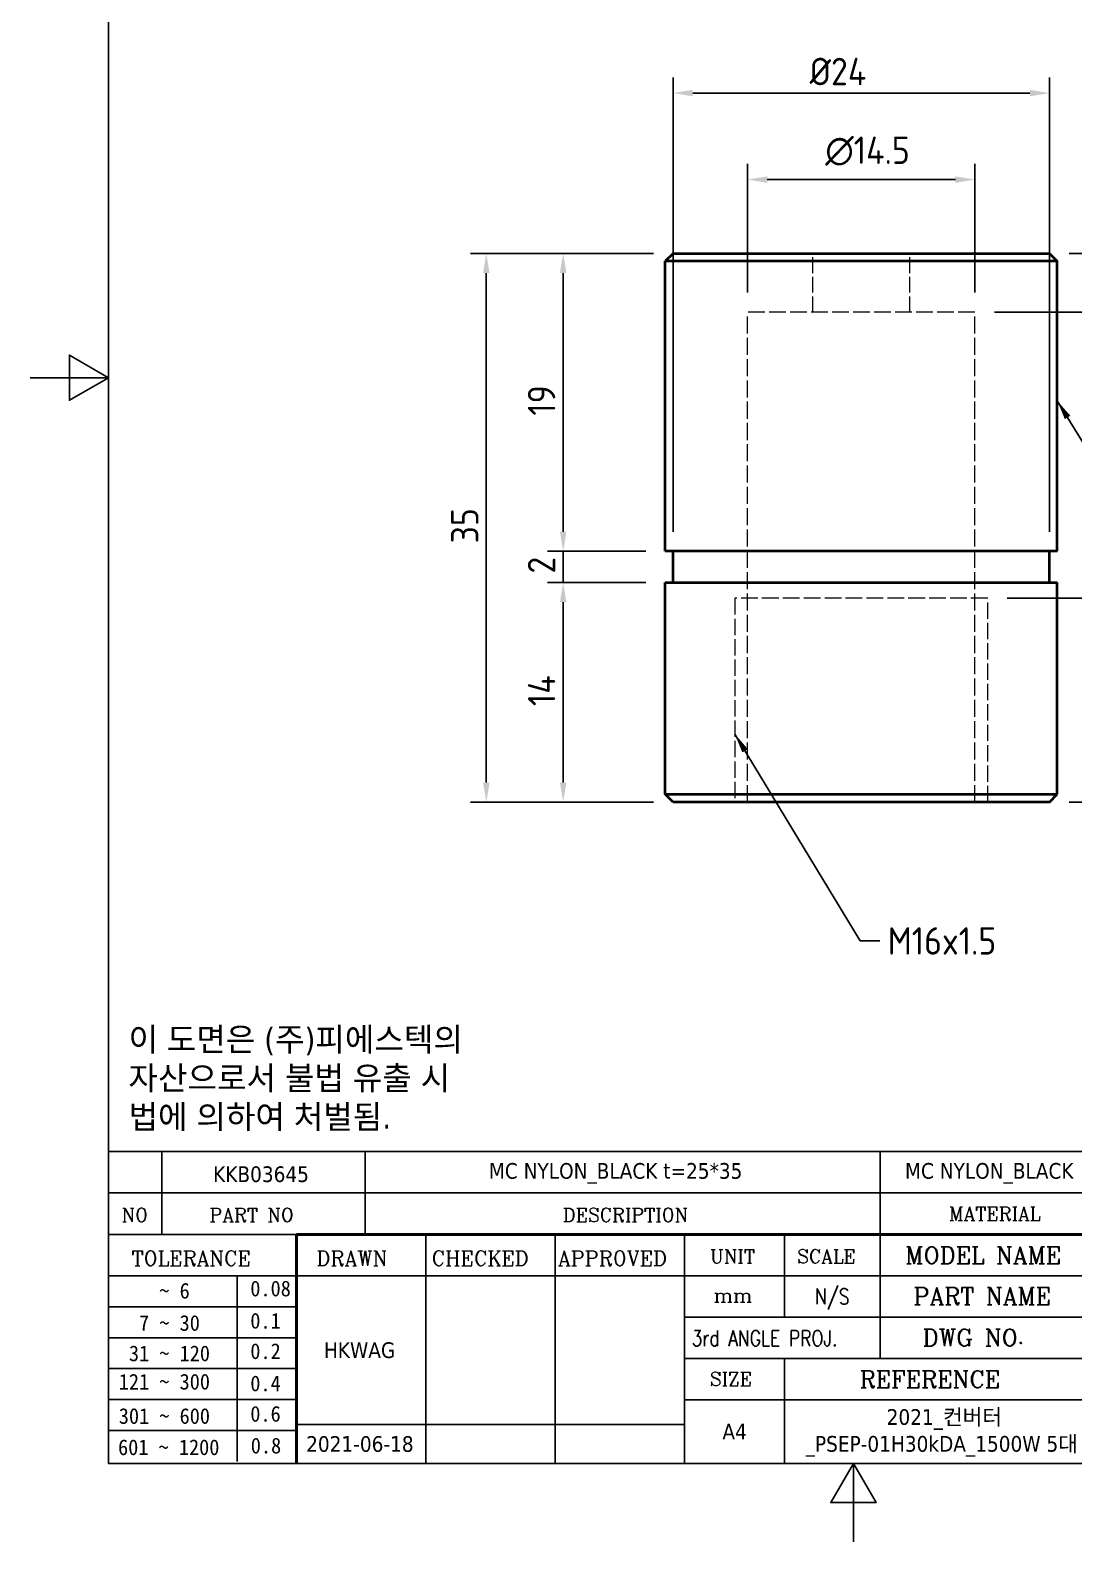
# Model space of a CAD drawing. Header units: millimetres. Extents: x 0 to 105, y 0 to 149.
# Drawn here: x 0 to 66.6, y 0 to 96.4 of the extents above; entities that cross this region are included whole.
import ezdxf
from ezdxf.enums import TextEntityAlignment as Align

# ---------------------------------------------------------------- set-up
doc = ezdxf.new("R2010")
doc.units = ezdxf.units.MM
doc.header["$LTSCALE"] = 0.5
doc.linetypes.add('DASHED', pattern=[0.2067, 0.1654, -0.0413])
doc.layers.get('0').update_dxf_attribs({"color": 3, "lineweight": 25})
for name, color, linetype, lineweight in [('가려진 것(ISO)', 2, 'DASHED', 18), ('가시적인 것(ISO)', 3, 'Continuous', 40), ('경계(ISO)', 7, 'Continuous', 25), ('기호(ISO)', 5, 'Continuous', 25), ('제목(ISO)', 5, 'Continuous', 50), ('치수(ISO)', 2, 'Continuous', 25)]:
    doc.layers.add(name, color=color, linetype=linetype, lineweight=lineweight)
doc.styles.add('HAN_291', font='')
doc.styles.add('RC_284', font='ROMANC.shx')
doc.styles.add('RC_287', font='ROMANC.shx')
doc.styles.add('RC_292', font='ROMANC.shx')
doc.styles.add('문자 텍스트_PSTEK_POSCO', font='isocp.shx')
doc.styles.add('치수 텍스트_PSTEK_POSCO', font='isocp.shx')
doc.styles.add('텍스트 스타일198', font='tahoma.ttf')
doc.styles.add('텍스트 스타일333', font='ROMANC.shx', dxfattribs={"width": 0.800000011920929})
doc.styles.get('HAN_291').set_extended_font_data('GulimChe')
doc.dimstyles.new('치수_PSTEK_POSCO', dxfattribs={"dimscale": 0.5, "dimtxt": 3.5, "dimasz": 2.5, "dimexe": 2, "dimexo": 2.5, "dimgap": 1, "dimtad": 1, "dimrnd": 1e-08, "dimdsep": 46, "dimtxsty": '치수 텍스트_PSTEK_POSCO', "dimcen": 0.09, "dimdle": 10, "dimclrd": 7, "dimclre": 7, "dimclrt": 2, "dimadec": 1, "dimazin": 2, "dimtfac": 1, "dimtmove": 0, "dimatfit": 3, "dimfxl": 0, "dimtolj": 1, "dimlwd": -1, "dimlwe": -1, "dimarcsym": 0})
doc.dimstyles.new('치수_PSTEK_POSCO$7', dxfattribs={"dimscale": 0.5, "dimtxt": 3.5, "dimasz": 2.5, "dimexe": 2, "dimexo": 2.5, "dimgap": 1, "dimtad": 1, "dimrnd": 1e-08, "dimdsep": 46, "dimtxsty": '치수 텍스트_PSTEK_POSCO', "dimcen": 0.09, "dimdle": 10, "dimclrd": 7, "dimclre": 7, "dimclrt": 2, "dimadec": 1, "dimazin": 2, "dimtfac": 1, "dimtmove": 0, "dimatfit": 3, "dimfxl": 0, "dimtolj": 1, "dimlwd": -1, "dimlwe": -1, "dimarcsym": 0})

# ---------------------------------------------------------------- blocks, each defined once
blk = doc.blocks.new('경계 Default Border')
at = {"layer": '경계(ISO)', "flags": 128}
for points in [[(10, 10), (10, 287.0000076293945), (200, 287.0000076293945), (200, 10), (10, 10)], [(0, 148.5000038146973), (10, 148.5000038146973), (5, 151.3867473602295), (5, 145.6132507324219), (10, 148.5000038146973)], [(105, 0), (105, 10), (102.1132469177246, 5), (107.8867530822754, 5), (105, 10)]]:
    blk.add_lwpolyline(points, dxfattribs=at)
blk = doc.blocks.new('제목 블록 PSTEK')
at = {"color": 180}
for p, q in [((182.475792979055, 11.79100474011392), (182.4757929790549, 51.56524660363496)), ((182.4757929790549, 51.56524660363496), (372.4757929537551, 51.56524660363496)), ((189.2651435055721, 51.56524660363496), (189.2651435055722, 41.00524660363494)), ((215.2152739891528, 41.00524660363494), (215.2152739891528, 51.56524660363496)), ((280.8758854511282, 51.56524660363496), (280.8758854511282, 41.00524660363494)), ((182.475792979055, 46.2852466036349), (372.4757929537551, 46.28524660363492)), ((182.475792979055, 41.00524660363493), (206.451475290024, 41.00524660363493)), ((222.9401812389276, 11.79100474011392), (222.9401812389276, 41.00524660363494)), ((239.4288871878316, 11.79100474011392), (239.4288871878316, 41.00524660363494)), ((255.9175931367356, 11.79100474011392), (255.9175931367356, 41.00524660363494)), ((268.6918866058747, 41.00524660363494), (268.6918866058747, 30.44524660363498)), ((280.8758854511282, 41.00524660363494), (280.8758854511282, 25.16524660363502)), ((182.475792979055, 35.72524660363497), (206.451475290024, 35.72524660363497)), ((198.8621818849491, 12.02524660363491), (198.8621818849491, 35.72524660363497)), ((206.451475290024, 35.72524660363497), (372.4757929537551, 35.72524660363497)), ((182.475792979055, 31.77524660363492), (206.451475290024, 31.77524660363492)), ((255.917593136736, 30.44524660363498), (372.4757929537552, 30.44524660363501)), ((182.475792979055, 27.82524660363487), (206.451475290024, 27.82524660363487)), ((255.9175931367359, 25.16524660363502), (372.4757929537552, 25.165246603635)), ((268.6918866058744, 25.16524660363502), (268.6918866058744, 11.79100474011392)), ((182.475792979055, 23.87524660363505), (206.451475290024, 23.87524660363505)), ((182.475792979055, 19.92524660363478), (206.451475290024, 19.92524660363478)), ((255.9175931367359, 19.88524660363481), (310.0881549537553, 19.88524660363481)), ((182.475792979055, 15.97524660363496), (206.451475290024, 15.97524660363496)), ((206.451475290024, 16.74100474011396), (255.9175931367359, 16.74100474011396)), ((182.475792979055, 11.79100474011392), (372.4757929537551, 11.79100474011389))]:
    blk.add_line(p, q, dxfattribs=at)
at = {"color": 7, "lineweight": 50}
for p, q in [((206.4514752900237, 11.79100474011392), (206.4514752900237, 41.00524660363494)), ((206.451475290024, 41.00524660363494), (372.4757929537551, 41.00524660363496))]:
    blk.add_line(p, q, dxfattribs=at)
at = {"layer": '제목(ISO)', "lineweight": 18}
blk.add_line((182.475792979055, 35.72500474011393), (182.475792979055, 11.79100474011392), dxfattribs=at)
at = {"color": 2}
for s, height, style, p in [('NO', 1.742399930953979, 'RC_284', (184.135398793432, 42.62317362549192)), ('PART NO', 1.742399930953979, 'RC_284', (195.3359407378685, 42.62317362549192)), ('DESCRIPTION', 1.742399930953979, 'RC_284', (240.4025565652523, 42.62317362549192)), (' TOLERANCE', 1.899999976158142, 'RC_287', (184.0872874387979, 37.00893196870329)), ('DRAWN', 1.899999976158142, 'RC_287', (208.9766620976279, 37.00893196870329)), ('CHECKED', 1.899999976158142, 'RC_287', (223.6856844514997, 37.00893196870329)), ('APPROVED', 1.899999976158142, 'RC_287', (239.7795453577791, 37.00893196870329)), ('UNIT', 1.742399930953979, 'RC_284', (259.1652673287452, 37.34317362549218)), ('SCALE', 1.742399930953979, 'RC_284', (270.2934779252897, 37.34317362549218)), ('MODEL NAME', 2.178000062704086, 'RC_292', (284.096330289083, 37.25462520371384)), ('    ~ 6', 2.000000029802322, 'HAN_291', (183.7721304966814, 32.8176515608431)), ('0.08', 2.000000029802322, 'HAN_291', (200.5467345600617, 33.09873600004101)), ('mm', 1.742399930953979, 'RC_284', (259.6505418159997, 32.3543089683787)), ('PART NAME', 2.178000062704086, 'RC_292', (285.1416959765849, 32.03045329421792)), ('0.1', 2.000000029802322, 'HAN_291', (200.5467345600617, 28.98646558742206)), ('  7 ~ 30', 2.000000029802322, 'HAN_291', (183.7721304966814, 28.70538114822415)), (' DWG NO.', 2.178000062704086, 'RC_292', (284.8124284083233, 26.75045329421772)), ('0.2', 2.000000029802322, 'HAN_291', (200.5467345600617, 25.10736625836028)), (' 31 ~ 120', 2.000000029802322, 'HAN_291', (183.7721304966814, 24.82628181916237)), ('121 ~ 300', 2.000000029802322, 'HAN_291', (183.7721304966814, 21.21401206133254)), ('SIZE', 1.742399930953979, 'RC_284', (259.1652673287452, 21.69497768947366)), ('REFERENCE', 2.178000062704086, 'RC_292', (278.2741065029841, 21.43214925458022)), ('0.4', 2.000000029802322, 'HAN_291', (200.5467345600617, 20.99509650053045)), ('301 ~ 600', 2.000000029802322, 'HAN_291', (183.7721304966814, 16.83491273227077)), ('0.6', 2.000000029802322, 'HAN_291', (200.5467345600617, 17.11599717146868)), ('601 ~ 1200', 2.000000029802322, 'HAN_291', (183.6802025156883, 12.84759660881125)), ('0.8', 2.000000029802322, 'HAN_291', (200.6097246063884, 13.05732192299702))]:
    blk.add_text(s, height=height, dxfattribs=dict(at, style=style)).set_placement(p)
at = {"color": 2, "style": 'RC_284'}
blk.add_text('MATERIAL', height=1.742399930953979, dxfattribs=at).set_placement((295.4820202024417, 43.64524660363492), align=Align.MIDDLE_CENTER)
at = {"color": 7, "style": '텍스트 스타일333', "width": 0.7999999523162842}
blk.add_text('N/S', height=2.000000029802322, dxfattribs=at).set_placement((274.7838860285014, 33.08524660363496), align=Align.MIDDLE_CENTER)
at = {"color": 2, "style": '텍스트 스타일333', "width": 0.7999999523162842}
blk.add_text('3rd ANGLE PROJ.', height=2.000000029802322, dxfattribs=at).set_placement((256.8430306642954, 26.76148381654429))
at = {"layer": '제목(ISO)', "color": 7, "style": '텍스트 스타일198'}
for tag, p in [('설명_001', (230.9778956095969, 48.10311672973455)), ('재질_001', (284.0522014357243, 48.10590475655847)), ('질량\\P3;_001', (350.3046145979153, 48.1643332325385)), ('부품_번호_001', (195.8064908440141, 47.68004260673702)), ("3._Q'TY_001", (312.7051684940307, 47.92188863680521)), ('4._COLOR_001', (323.60329424837, 47.92524659519482)), ('1._MODEL_NAME_001', (326.2265096999781, 37.52172745615292)), ('제목_001', (337.2223155862142, 32.12933155161866)), ('부품_번호_001', (334.465731097246, 26.8052465951949)), ('설계자_001', (209.9396160013646, 25.23446884679021)), ('프로젝트_001', (281.7143245048521, 16.70626985185461)), ('작성_날짜_001', (207.6662781715662, 13.26600473167383)), ('시트_크기_001', (260.7634369704525, 14.8381256569732)), ('프로젝트_002', (271.3899446543797, 13.2823906132031))]:
    blk.add_attdef(tag, p, '', height=2.000000029802322, dxfattribs=at)
for tag, p in [('점검자', (231.1845342133799, 26.23312567187446)), ('엔지니어링_승인자', (247.673240162284, 26.23312567187446)), ('점검_날짜', (231.1845342133799, 14.26600474011394)), ('엔지니어링_승인_날짜', (247.6732401622839, 14.26600474011394))]:
    blk.add_attdef(tag, text='', height=2.000000029802322, dxfattribs=at).set_placement(p, align=Align.MIDDLE_CENTER)
blk = doc.blocks.new('*D21')
at = {"layer": 'Defpoints', "color": 0, "transparency": 16777216}
for p in [(33.98799564395338, 82.17633300172383), (41.00206725759972, 82.17633300172383), (40.50206725759972, 63.17633300172383)]:
    blk.add_point(p, dxfattribs=at)
at = {"layer": '치수(ISO)', "color": 7, "transparency": 16777216}
for p, q in [((39.75206725759972, 82.17633300172383), (32.98799564395338, 82.17633300172383)), ((33.98799564395337, 64.42633300172382), (33.98799564395338, 80.92633300172383)), ((39.25206725759972, 63.17633300172383), (32.98799564395337, 63.17633300172383))]:
    blk.add_line(p, q, dxfattribs=at)
for points in [[(33.77966231062004, 80.92633300172383), (34.19632897728671, 80.92633300172383), (33.98799564395338, 82.17633300172383)], [(33.77966231062003, 64.42633300172382), (34.1963289772867, 64.42633300172382), (33.98799564395337, 63.17633300172383)]]:
    blk.add_solid(points, dxfattribs=at)
at = {"layer": '치수(ISO)', "color": 2, "transparency": 16777216, "insert": (32.61299564395336, 71.8261887075973), "char_height": 1.75, "attachment_point": 4, "rotation": 90, "style": '치수 텍스트_PSTEK_POSCO'}
blk.add_mtext('\\A1;19', dxfattribs=at)
blk = doc.blocks.new('*D22')
at = {"layer": 'Defpoints', "color": 0, "transparency": 16777216}
for p in [(33.98799564395337, 63.17633300172383), (40.50206725759972, 63.17633300172383), (40.50206725759972, 61.17633300172385)]:
    blk.add_point(p, dxfattribs=at)
at = {"layer": '치수(ISO)', "color": 7, "transparency": 16777216}
for p, q in [((33.98799564395337, 64.42633300172382), (33.98799564395337, 65.67633300172382)), ((39.25206725759972, 63.17633300172383), (32.98799564395337, 63.17633300172383)), ((33.98799564395337, 61.17633300172385), (33.98799564395337, 63.17633300172383)), ((39.25206725759972, 61.17633300172385), (32.98799564395337, 61.17633300172385)), ((33.98799564395337, 59.92633300172385), (33.98799564395337, 58.67633300172385))]:
    blk.add_line(p, q, dxfattribs=at)
for points in [[(33.77966231062003, 64.42633300172382), (34.1963289772867, 64.42633300172382), (33.98799564395337, 63.17633300172383)], [(33.77966231062003, 59.92633300172385), (34.1963289772867, 59.92633300172385), (33.98799564395337, 61.17633300172385)]]:
    blk.add_solid(points, dxfattribs=at)
at = {"layer": '치수(ISO)', "color": 2, "transparency": 16777216, "insert": (32.61282339985888, 61.75156184030652), "char_height": 1.75, "attachment_point": 4, "rotation": 90, "style": '치수 텍스트_PSTEK_POSCO'}
blk.add_mtext('\\A1;2', dxfattribs=at)
blk = doc.blocks.new('*D23')
at = {"layer": 'Defpoints', "color": 0, "transparency": 16777216}
for p in [(33.98799564395338, 61.17633300172385), (40.50206725759972, 61.17633300172385), (41.00206725759972, 47.17633300172384)]:
    blk.add_point(p, dxfattribs=at)
at = {"layer": '치수(ISO)', "color": 7, "transparency": 16777216}
for p, q in [((39.25206725759972, 61.17633300172385), (32.98799564395338, 61.17633300172385)), ((33.98799564395338, 48.42633300172384), (33.98799564395338, 59.92633300172385)), ((39.75206725759972, 47.17633300172384), (32.98799564395338, 47.17633300172384))]:
    blk.add_line(p, q, dxfattribs=at)
for points in [[(33.77966231062005, 59.92633300172385), (34.19632897728672, 59.92633300172385), (33.98799564395338, 61.17633300172385)], [(33.77966231062005, 48.42633300172384), (34.19632897728672, 48.42633300172384), (33.98799564395338, 47.17633300172384)]]:
    blk.add_solid(points, dxfattribs=at)
at = {"layer": '치수(ISO)', "color": 2, "transparency": 16777216, "insert": (32.61299564395337, 53.30133300172384), "char_height": 1.75, "attachment_point": 4, "rotation": 90, "style": '치수 텍스트_PSTEK_POSCO'}
blk.add_mtext('\\A1;14', dxfattribs=at)
blk = doc.blocks.new('*D24')
at = {"layer": 'Defpoints', "color": 0, "transparency": 16777216}
for p in [(29.08541154435783, 82.17633300172385), (41.00206725759972, 82.17633300172383), (41.00206725759972, 47.17633300172384)]:
    blk.add_point(p, dxfattribs=at)
at = {"layer": '치수(ISO)', "color": 7, "transparency": 16777216}
for p, q in [((39.75206725759972, 82.17633300172383), (28.08541154435783, 82.17633300172385)), ((29.08541154435782, 48.42633300172384), (29.08541154435783, 80.92633300172385)), ((39.75206725759972, 47.17633300172384), (28.08541154435782, 47.17633300172384))]:
    blk.add_line(p, q, dxfattribs=at)
for points in [[(28.87707821102449, 80.92633300172385), (29.29374487769116, 80.92633300172385), (29.08541154435783, 82.17633300172385)], [(28.87707821102449, 48.42633300172384), (29.29374487769115, 48.42633300172384), (29.08541154435782, 47.17633300172384)]]:
    blk.add_solid(points, dxfattribs=at)
at = {"layer": '치수(ISO)', "color": 2, "transparency": 16777216, "insert": (27.71041154435781, 63.67758931501618), "char_height": 1.75, "attachment_point": 4, "rotation": 90, "style": '치수 텍스트_PSTEK_POSCO'}
blk.add_mtext('\\A1;35', dxfattribs=at)
blk = doc.blocks.new('*D25')
at = {"layer": 'Defpoints', "color": 0, "transparency": 16777216}
for p in [(60.25206725759972, 86.88363049667622), (45.75206725759973, 78.42633300172383), (60.25206725759972, 78.42633300172383)]:
    blk.add_point(p, dxfattribs=at)
at = {"layer": '치수(ISO)', "color": 7, "transparency": 16777216}
for p, q in [((45.75206725759973, 79.67633300172383), (45.75206725759973, 87.88363049667622)), ((60.25206725759972, 79.67633300172383), (60.25206725759972, 87.88363049667622)), ((47.00206725759973, 86.88363049667622), (59.00206725759972, 86.88363049667622))]:
    blk.add_line(p, q, dxfattribs=at)
for points in [[(47.00206725759973, 87.09196383000955), (47.00206725759973, 86.67529716334289), (45.75206725759973, 86.88363049667622)], [(59.00206725759972, 87.09196383000955), (59.00206725759972, 86.67529716334289), (60.25206725759972, 86.88363049667622)]]:
    blk.add_solid(points, dxfattribs=at)
at = {"layer": '치수(ISO)', "color": 2, "transparency": 16777216, "insert": (50.70679747355508, 88.70015477322976), "char_height": 1.75, "attachment_point": 4, "style": '치수 텍스트_PSTEK_POSCO'}
blk.add_mtext('\\A1;\\fAIGDT|b0|i0;\\H1.7500;\\ln\\fisocp|b0|i0;\\H1.7500;14.5', dxfattribs=at)
blk = doc.blocks.new('*D26')
at = {"layer": 'Defpoints', "color": 0, "transparency": 16777216}
for p in [(65.00206725759972, 92.40251998783049), (41.00206725759972, 63.17633300172383), (65.00206725759972, 63.17633300172383)]:
    blk.add_point(p, dxfattribs=at)
at = {"layer": '치수(ISO)', "color": 7, "transparency": 16777216}
for p, q in [((41.00206725759972, 64.42633300172383), (41.00206725759972, 93.40251998783049)), ((65.00206725759972, 64.42633300172383), (65.00206725759972, 93.40251998783049)), ((42.25206725759972, 92.40251998783049), (63.75206725759972, 92.40251998783049))]:
    blk.add_line(p, q, dxfattribs=at)
for points in [[(42.25206725759972, 92.61085332116382), (42.25206725759972, 92.19418665449716), (41.00206725759972, 92.40251998783049)], [(63.75206725759972, 92.61085332116382), (63.75206725759972, 92.19418665449716), (65.00206725759972, 92.40251998783049)]]:
    blk.add_solid(points, dxfattribs=at)
at = {"layer": '치수(ISO)', "color": 2, "transparency": 16777216, "insert": (49.70831725759972, 93.77769223192497), "char_height": 1.75, "attachment_point": 4, "style": '치수 텍스트_PSTEK_POSCO'}
blk.add_mtext('\\A1;Ø24', dxfattribs=at)
blk = doc.blocks.new('*D27')
at = {"layer": 'Defpoints', "color": 0, "transparency": 16777216}
for p in [(61.06406725759973, 60.17633300172383), (71.51218435049124, 60.17633300172383), (65.00206725759972, 47.17633300172384)]:
    blk.add_point(p, dxfattribs=at)
at = {"layer": '치수(ISO)', "color": 7, "transparency": 16777216}
for p, q in [((62.31406725759973, 60.17633300172383), (72.51218435049124, 60.17633300172383)), ((71.51218435049124, 48.42633300172384), (71.51218435049124, 58.92633300172383)), ((66.25206725759972, 47.17633300172384), (72.51218435049124, 47.17633300172384))]:
    blk.add_line(p, q, dxfattribs=at)
for points in [[(71.30385101715791, 58.92633300172383), (71.72051768382457, 58.92633300172383), (71.51218435049124, 60.17633300172383)], [(71.30385101715791, 48.42633300172384), (71.72051768382457, 48.42633300172384), (71.51218435049124, 47.17633300172384)]]:
    blk.add_solid(points, dxfattribs=at)
at = {"layer": '치수(ISO)', "color": 2, "transparency": 16777216, "insert": (70.13718435049122, 52.85258931501619), "char_height": 1.75, "attachment_point": 4, "rotation": 90, "style": '치수 텍스트_PSTEK_POSCO'}
blk.add_mtext('\\A1;13', dxfattribs=at)
blk = doc.blocks.new('*D28')
at = {"layer": 'Defpoints', "color": 0, "transparency": 16777216}
for p in [(65.00206725759972, 82.17633300172383), (70.64202660239502, 82.17633300172383), (60.25206725759972, 78.42633300172383)]:
    blk.add_point(p, dxfattribs=at)
at = {"layer": '치수(ISO)', "color": 7, "transparency": 16777216}
for p, q in [((70.64202660239502, 82.17633300172383), (70.64202660239502, 89.2709351205952)), ((66.25206725759972, 82.17633300172383), (71.64202660239502, 82.17633300172383)), ((70.64202660239502, 79.67633300172383), (70.64202660239502, 80.92633300172383)), ((61.50206725759972, 78.42633300172383), (71.64202660239502, 78.42633300172383))]:
    blk.add_line(p, q, dxfattribs=at)
for points in [[(70.43369326906169, 80.92633300172383), (70.85035993572835, 80.92633300172383), (70.64202660239502, 82.17633300172383)], [(70.43369326906169, 79.67633300172383), (70.85035993572835, 79.67633300172383), (70.64202660239502, 78.42633300172383)]]:
    blk.add_solid(points, dxfattribs=at)
at = {"layer": '치수(ISO)', "color": 2, "transparency": 16777216, "insert": (69.267026602395, 85.02344774717992), "char_height": 1.75, "attachment_point": 4, "rotation": 90, "style": '치수 텍스트_PSTEK_POSCO'}
blk.add_mtext('\\A1;3.75', dxfattribs=at)

msp = doc.modelspace()

# ---------------------------------------------------------------- linework, layer by layer
at = {"layer": '가려진 것(ISO)', "ltscale": 12.09482383728027}
for p, q in [((49.90206725759973, 78.42633300172383), (49.90206725759973, 82.17633300172383)), ((56.10206725759973, 78.42633300172383), (56.10206725759973, 82.17633300172383))]:
    msp.add_line(p, q, dxfattribs=at)
at = {"layer": '가려진 것(ISO)', "ltscale": 12.96368503570557}
msp.add_line((60.25206725759973, 78.42633300172383), (45.75206725759973, 78.42633300172383), dxfattribs=at)
at = {"layer": '가려진 것(ISO)', "ltscale": 13.14654731750488}
for p, q in [((45.75206725759973, 47.17633300172384), (45.75206725759973, 78.42633300172383)), ((60.25206725759972, 47.17633300172384), (60.25206725759973, 78.42633300172383))]:
    msp.add_line(p, q, dxfattribs=at)
at = {"layer": '가려진 것(ISO)', "ltscale": 12.57861614227295}
for p, q in [((44.94006725759973, 60.17633300172384), (44.94006725759972, 47.17633300172384)), ((61.06406725759973, 47.17633300172384), (61.06406725759973, 60.17633300172384))]:
    msp.add_line(p, q, dxfattribs=at)
at = {"layer": '가려진 것(ISO)', "ltscale": 12.89818477630615}
msp.add_line((61.06406725759973, 60.17633300172384), (44.94006725759972, 60.17633300172384), dxfattribs=at)
at = {"layer": '가시적인 것(ISO)'}
for p, q in [((41.00206725759973, 82.17633300172383), (40.50206725759972, 81.67633300172383)), ((41.00206725759972, 82.17633300172383), (65.00206725759972, 82.17633300172383)), ((65.00206725759973, 82.17633300172383), (65.50206725759972, 81.67633300172383)), ((65.50206725759973, 81.67633300172383), (40.50206725759973, 81.67633300172383)), ((40.50206725759972, 63.17633300172385), (40.50206725759972, 81.67633300172383)), ((65.50206725759972, 63.17633300172383), (65.50206725759972, 81.67633300172383)), ((65.50206725759972, 63.17633300172383), (40.50206725759972, 63.17633300172383)), ((41.00206725759973, 61.17633300172385), (41.00206725759973, 63.17633300172385)), ((65.00206725759972, 61.17633300172385), (65.00206725759972, 63.17633300172383)), ((40.50206725759972, 61.17633300172385), (65.50206725759972, 61.17633300172385)), ((40.50206725759972, 47.67633300172384), (40.50206725759972, 61.17633300172385)), ((65.50206725759972, 47.67633300172384), (65.50206725759972, 61.17633300172385)), ((40.50206725759972, 47.67633300172384), (65.50206725759972, 47.67633300172384)), ((41.00206725759972, 47.17633300172384), (40.50206725759972, 47.67633300172384)), ((65.00206725759972, 47.17633300172384), (65.50206725759972, 47.67633300172384)), ((65.00206725759972, 47.17633300172384), (41.00206725759972, 47.17633300172384))]:
    msp.add_line(p, q, dxfattribs=at)

# ---------------------------------------------------------------- block references
at = {"xscale": 0.5, "yscale": 0.5, "zscale": 0.5}
msp.add_blockref('경계 Default Border', (0, 0), dxfattribs=at)
ref = msp.add_blockref('제목 블록 PSTEK', (-86.23789647687758, -0.8955023700569475), dxfattribs=dict(xscale=0.5, yscale=0.5, zscale=0.5))
ref.add_attrib('설계자_001', 'HKWAG', (18.7319115238047, 11.72173205333816), dxfattribs={"layer": '제목(ISO)', "color": 7, "height": 1.000000014901161, "style": '텍스트 스타일198'})
ref.add_attrib('프로젝트_001', '2021_컨버터', (54.61926577554848, 7.457632555870358), dxfattribs={"layer": '제목(ISO)', "color": 7, "height": 1.000000014901161, "style": '텍스트 스타일198'})
ref.add_attrib('시트_크기_001', 'A4', (44.14382200834862, 6.523560458429655), dxfattribs={"layer": '제목(ISO)', "color": 7, "height": 1.000000014901161, "style": '텍스트 스타일198'})
ref.add_attrib('작성_날짜_001', '2021-06-18', (17.59524260890552, 5.737499995779968), dxfattribs={"layer": '제목(ISO)', "color": 7, "height": 1.000000014901161, "style": '텍스트 스타일198'})
ref.add_attrib('재질_001', 'MC NYLON_BLACK', (55.78820424098459, 23.15745000822229), dxfattribs={"layer": '제목(ISO)', "color": 7, "height": 1.000000014901161, "style": '텍스트 스타일198'})
ref.add_attrib('설명_001', 'MC NYLON_BLACK t=25*35', (29.25105132792089, 23.15605599481033), dxfattribs={"layer": '제목(ISO)', "color": 7, "height": 1.000000014901161, "style": '텍스트 스타일198'})
ref.add_attrib('부품_번호_001', 'KKB03645', (11.66534894512946, 22.94451893331156), dxfattribs={"layer": '제목(ISO)', "color": 7, "height": 1.000000014901161, "style": '텍스트 스타일198'})
ref.add_attrib('프로젝트_002', '_PSEP-01H30kDA_1500W 5대', (49.45707585031229, 5.745692936544605), dxfattribs={"layer": '제목(ISO)', "color": 7, "height": 1.000000014901161, "style": '텍스트 스타일198'})

# ---------------------------------------------------------------- texts
at = {"layer": '기호(ISO)', "color": 2, "insert": (54.68676743854392, 38.3249695035849), "char_height": 1.749999970197678, "width": 8.44565851688385, "attachment_point": 4, "style": '치수 텍스트_PSTEK_POSCO'}
msp.add_mtext('{M16x1.5}', dxfattribs=at)
at = {"layer": '기호(ISO)', "color": 7, "insert": (6.267250879635098, 29.49674829713592), "char_height": 1.500000059604645, "width": 30.42038913736381, "attachment_point": 4, "line_spacing_factor": 0.9878842234611511, "style": '문자 텍스트_PSTEK_POSCO'}
msp.add_mtext('{\\fTahoma|b0|i0;\\H1.5000;이 도면은 (주)피에스텍의\\P자산으로서 불법 유출 시 \\P법에 의하여 처벌됨.}', dxfattribs=at)

# ---------------------------------------------------------------- dimensions: what is measured, and where the dimension line sits
at = {"layer": '치수(ISO)', "color": 7}
dim = msp.add_linear_dim(base=(65.00206725759972, 92.40251998783049), p1=(41.00206725759972, 63.17633300172383), p2=(65.00206725759972, 63.17633300172383), text='Ø<>', dimstyle='치수_PSTEK_POSCO', override={"dimdec": 2, "dimtp": 0, "dimtm": -0, "dimtdec": 2, "dimtofl": 0, "dimatfit": 1}, dxfattribs=at)
dim.commit()
dim.dimension.update_dxf_attribs({"geometry": '*D26', "text_midpoint": (51.50206725759972, 92.40251998783049), "dimtype": 160})
dim = msp.add_linear_dim(base=(60.25206725759972, 86.88363049667622), p1=(45.75206725759973, 78.42633300172383), p2=(60.25206725759972, 78.42633300172383), angle=180, text='\\fAIGDT|b0|i0;\\H1.7500;\\ln\\fisocp|b0|i0;\\H1.7500;<>', dimstyle='치수_PSTEK_POSCO', override={"dimdec": 2, "dimtp": 0, "dimtm": -0, "dimtdec": 2, "dimtofl": 0, "dimatfit": 1}, dxfattribs=at)
dim.commit()
dim.dimension.update_dxf_attribs({"geometry": '*D25', "text_midpoint": (53.75206725759973, 86.88363049667622), "dimtype": 160})
for base, p1, p2, override, picture, middle in [((70.64202660239502, 82.17633300172383), (60.25206725759972, 78.42633300172383), (65.00206725759972, 82.17633300172383), {"dimdec": 2, "dimtp": 0, "dimtm": -0, "dimtdec": 2, "dimtofl": 0, "dimatfit": 2}, '*D28', (70.642026602395, 86.89719143388756)), ((29.08541154435783, 82.17633300172385), (41.00206725759972, 47.17633300172384), (41.00206725759972, 82.17633300172383), {"dimdec": 2, "dimtp": 0, "dimtm": -0, "dimtdec": 2, "dimtofl": 0, "dimatfit": 1}, '*D24', (29.08541154435781, 64.67633300172383)), ((33.98799564395338, 82.17633300172383), (40.50206725759972, 63.17633300172383), (41.00206725759972, 82.17633300172383), {"dimdec": 2, "dimtp": 0, "dimtm": -0, "dimtdec": 2, "dimtofl": 0, "dimatfit": 1}, '*D21', (33.98799564395336, 72.67633300172383)), ((33.98799564395337, 63.17633300172383), (40.50206725759972, 61.17633300172385), (40.50206725759972, 63.17633300172383), {"dimdec": 2, "dimtp": 0, "dimtm": -0, "dimtdec": 2, "dimtofl": 1, "dimatfit": 1}, '*D22', (33.98799564395336, 62.17633300172385)), ((33.98799564395338, 61.17633300172385), (41.00206725759972, 47.17633300172384), (40.50206725759972, 61.17633300172385), {"dimdec": 2, "dimtp": 0, "dimtm": -0, "dimtdec": 2, "dimtofl": 0, "dimatfit": 1}, '*D23', (33.98799564395337, 54.17633300172384)), ((71.51218435049124, 60.17633300172383), (65.00206725759972, 47.17633300172384), (61.06406725759973, 60.17633300172383), {"dimdec": 2, "dimtp": 0, "dimtm": -0, "dimtdec": 2, "dimtofl": 0, "dimatfit": 1}, '*D27', (71.51218435049122, 53.67633300172383))]:
    dim = msp.add_linear_dim(base=base, p1=p1, p2=p2, angle=90, dimstyle='치수_PSTEK_POSCO', override=override, dxfattribs=at)
    dim.commit()
    dim.dimension.update_dxf_attribs({"geometry": picture, "text_midpoint": middle, "dimtype": 160})

# ---------------------------------------------------------------- leaders
at = {"layer": '기호(ISO)', "color": 7, "annotation_type": 0, "has_hookline": 1, "hookline_direction": 0}
for points, text_width in [([(65.50206725759972, 72.77654309406131), (70.23791662860077, 65.08497298658084), (71.48791662860077, 65.08497298658084)], 17.94615609080938), ([(44.94006725759972, 51.52042251576128), (52.93676743854392, 38.3249695035849), (54.18676743854392, 38.3249695035849)], 7.07248725297155)]:
    msp.add_leader(points, dimstyle='치수_PSTEK_POSCO$7', override={"dimtad": 0}, dxfattribs=dict(at, text_width=text_width))

doc.saveas('drawing.dxf')
